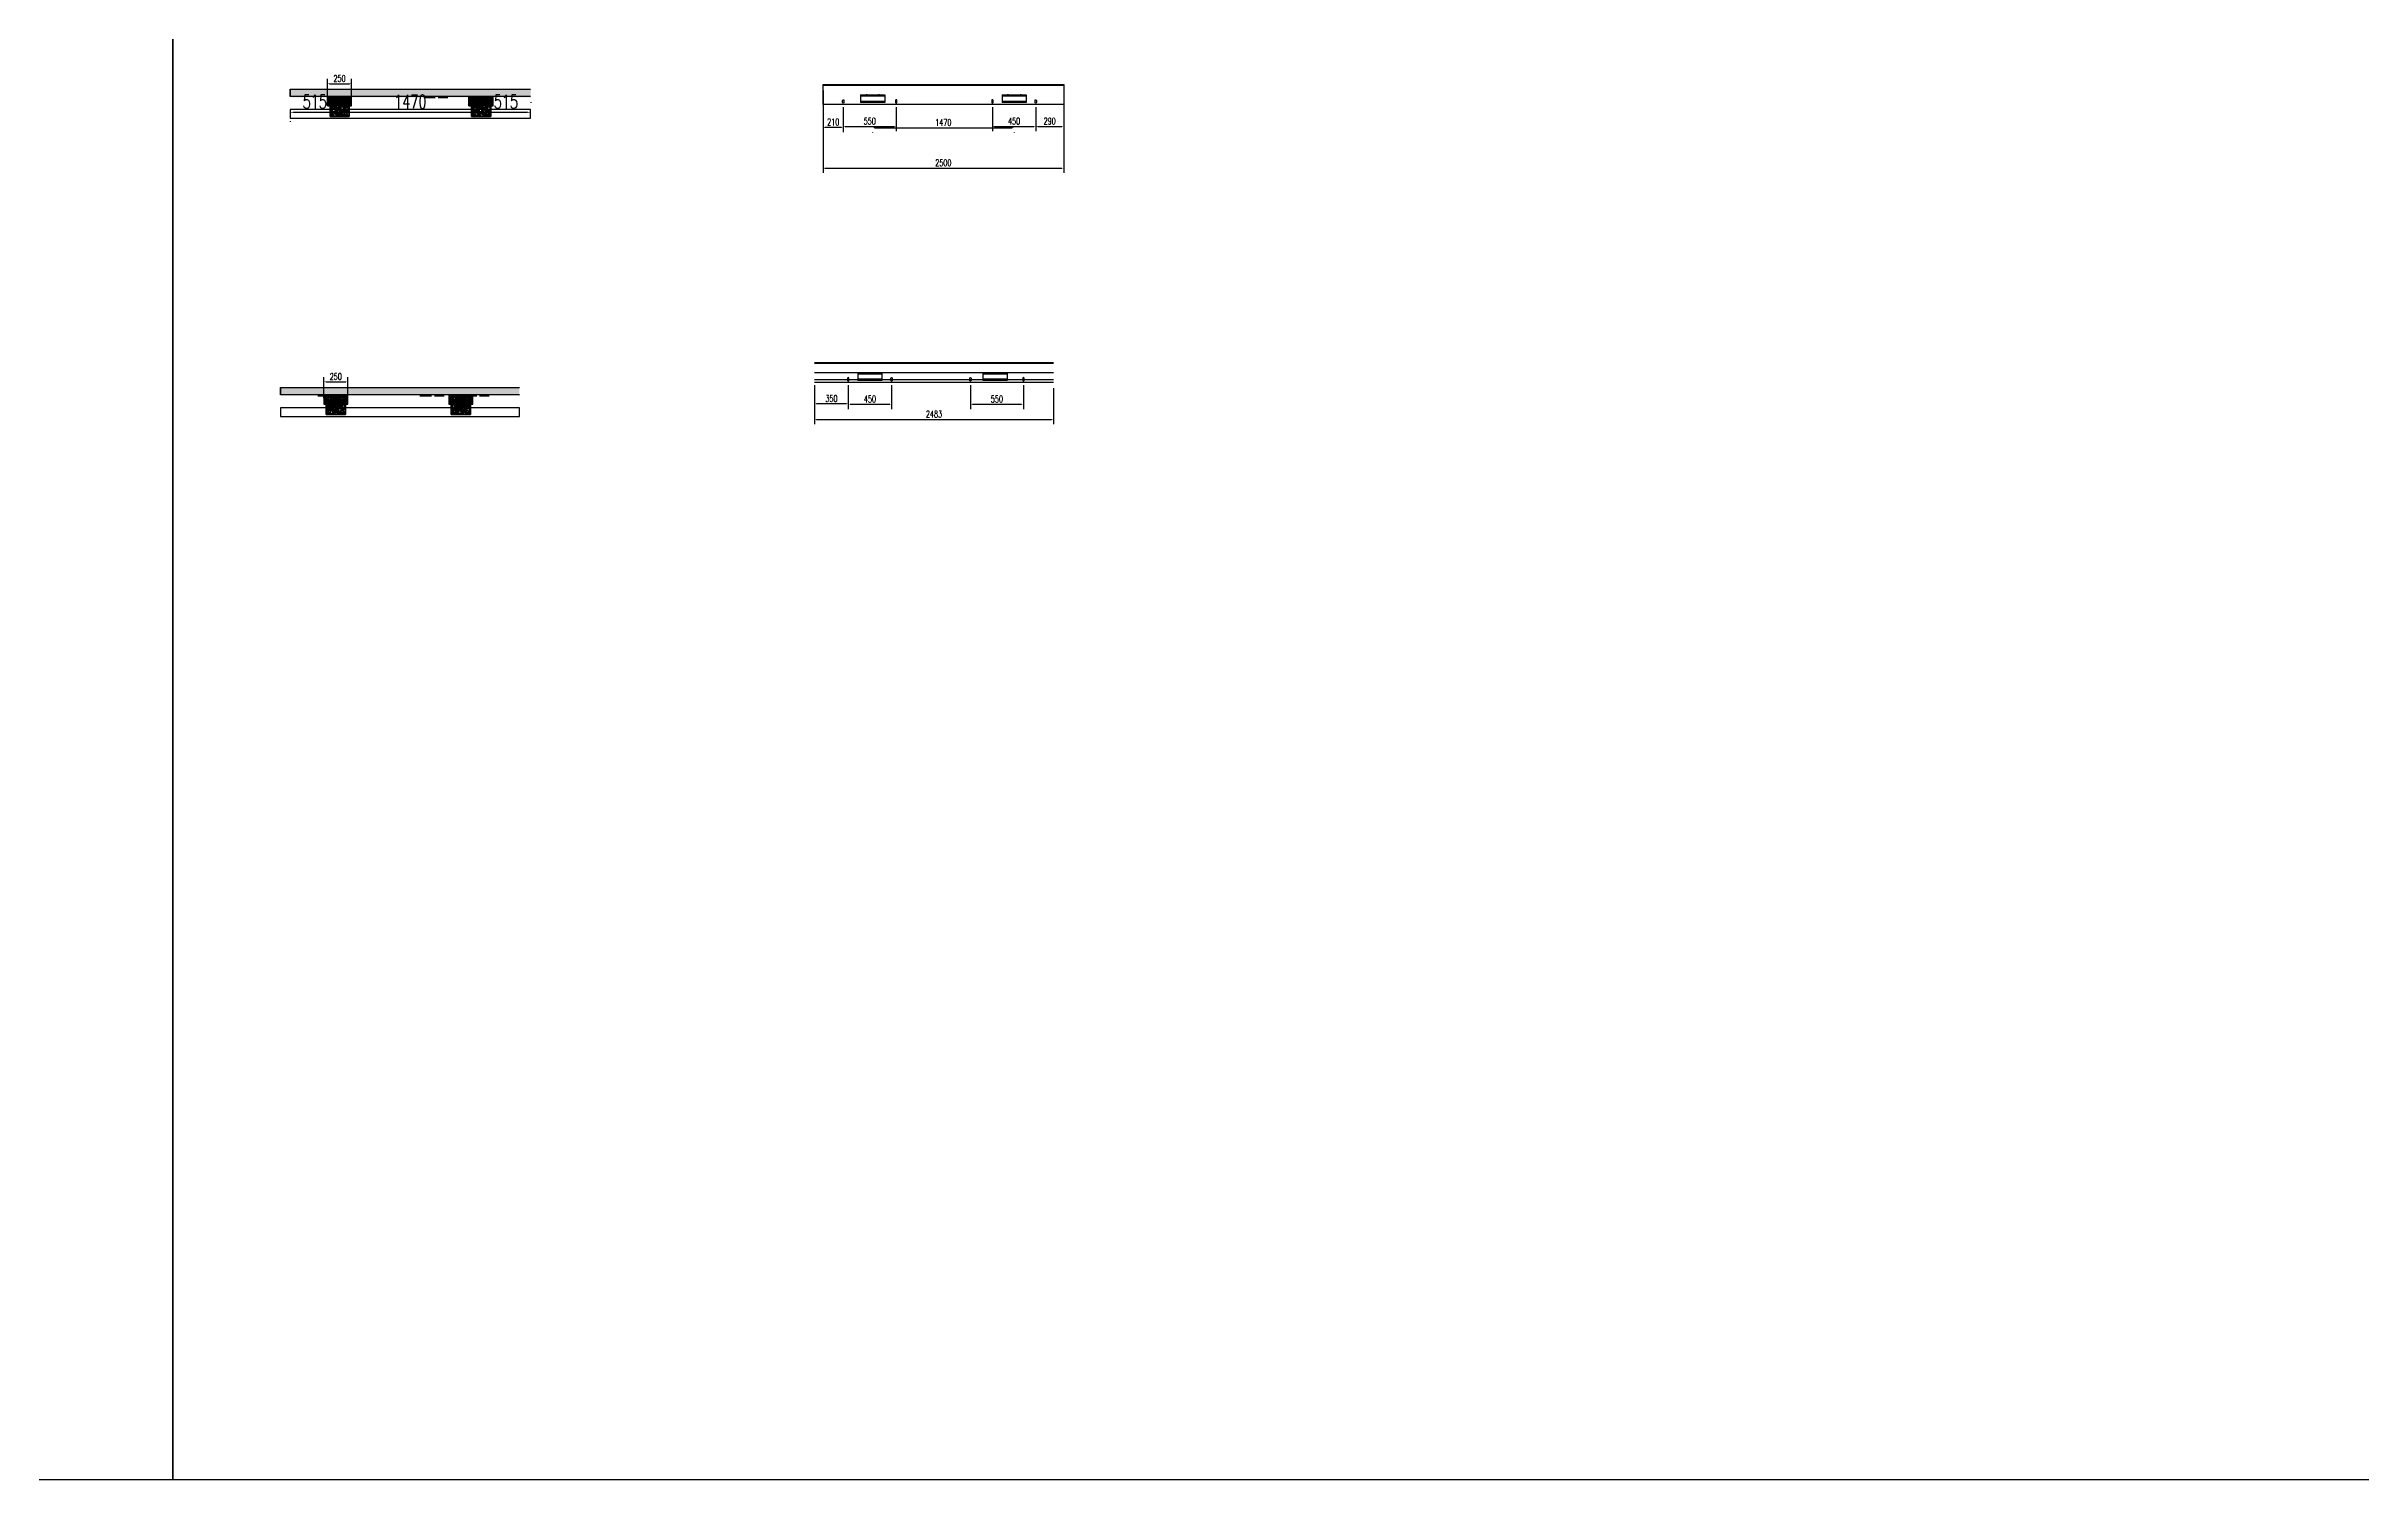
# Model space of a CAD drawing. Extents: x -18540 to 926017, y -610001 to -56924.
# Drawn here: x 66623 to 90681, y -610001 to -595104 of the extents above; entities that cross this region are included whole.
import ezdxf

# ---------------------------------------------------------------- set-up
doc = ezdxf.new("R2010")
doc.units = 0
doc.header["$LTSCALE"] = 10
doc.header["$MEASUREMENT"] = 0
doc.linetypes.add('ACAD_ISO02W100', pattern=[15, 12, -3])
for name, color, linetype in [('BJ02', 2, 'Continuous'), ('L-构造线', 6, 'Continuous'), ('柱子底座', 2, 'Continuous')]:
    doc.layers.add(name, color=color, linetype=linetype)
doc.styles.add('STANDARD_T3', font='simplex.shx', dxfattribs={"width": 0.7, "bigfont": 'gbcbig.shx'})
doc.dimstyles.new('W&&20', dxfattribs={"dimtxt": 70, "dimasz": 20, "dimexe": 50, "dimexo": 60, "dimgap": 20, "dimtad": 1, "dimdec": 0, "dimzin": 0, "dimdsep": 46, "dimtxsty": 'STANDARD_T3', "dimcen": 0.09, "dimclrd": 1, "dimclre": 1, "dimclrt": 7, "dimazin": 2, "dimtfac": 1, "dimtdec": 0, "dimtix": 1, "dimtmove": 2, "dimatfit": 3, "dimfxl": 100, "dimtolj": 1, "dimtzin": 0, "dimarcsym": 0})
doc.dimstyles.new('W&&40', dxfattribs={"dimtxt": 140, "dimasz": 40, "dimexe": 100, "dimexo": 120, "dimgap": 40, "dimtad": 1, "dimdec": 0, "dimzin": 0, "dimdsep": 46, "dimtxsty": 'STANDARD_T3', "dimcen": 0.09, "dimclrd": 1, "dimclre": 1, "dimclrt": 7, "dimazin": 2, "dimtfac": 1, "dimtdec": 0, "dimtix": 1, "dimtmove": 2, "dimatfit": 3, "dimfxl": 100, "dimtolj": 1, "dimtzin": 0, "dimarcsym": 0})

# ---------------------------------------------------------------- blocks, each defined once
blk = doc.blocks.new('01')
h = blk.add_hatch()
h.set_pattern_fill('HOUND', color=77, scale=5)
h.set_pattern_definition([(0, (0, 0), (31.75, 7.9375), [127, -63.5]), (90, (0, 0), (-7.9375, -31.75), [127, -63.5])])
h.paths.add_polyline_path([(50227, 12928), (50227, 12728), (50427, 12728), (50427, 12928)])
h.paths.add_polyline_path([(50382, 12893, -1), (50402, 12893, -1)], flags=16)
h.paths.add_polyline_path([(50252, 12893, -1), (50272, 12893, -1)], flags=16)
h.paths.add_polyline_path([(50402, 12763, -1), (50382, 12763, -1)], flags=16)
h.paths.add_polyline_path([(50272, 12763, -1), (50252, 12763, -1)], flags=16)
at = {"color": 251}
blk.add_lwpolyline([(50227, 12928), (50427, 12928), (50427, 12728), (50227, 12728)], close=True, dxfattribs=at)
at = {"color": 6}
for centre in [(50262, 12893), (50262, 12763), (50392, 12893), (50392, 12763)]:
    blk.add_circle(centre, 10, dxfattribs=at)
blk = doc.blocks.new('橡胶块')
h = blk.add_hatch(color=6)
h.dxf.hatch_style = 1
h.paths.add_polyline_path([(100, 126), (10, 126), (10, -124), (100, -124)])
h.paths.add_polyline_path([(55, 66, -1), (75, 66, -1)], flags=16)
h.paths.add_polyline_path([(75, -64, -1), (55, -64, -1)], flags=16)
at = {"color": 2}
for points in [[(100, 126), (10, 126), (10, -124), (100, -124)], [(10, 106), (100, 106), (100, -104), (10, -104)]]:
    blk.add_lwpolyline(points, close=True, dxfattribs=at)
for points in [[(55, 66, -1), (75, 66, -1)], [(75, -64, -1), (55, -64, -1)]]:
    blk.add_lwpolyline(points, format="xyb", close=True, dxfattribs=at)
for centre in [(65, 66), (65, -64)]:
    blk.add_circle(centre, 10, dxfattribs=at)
at = {"layer": '柱子底座', "color": 2}
blk.add_lwpolyline([(-95, -100), (95, -100, 0.414214), (100, -95), (100, 95, 0.414214), (95, 100), (-95, 100, 0.414214), (-100, 95), (-100, -95, 0.414214)], format="xyb", close=True, dxfattribs=at)
at = {"color": 4, "rotation": 180}
blk.add_blockref('01', (50327, 12828), dxfattribs=at)
blk = doc.blocks.new('*D1264')
at = {"color": 1, "lineweight": -2, "transparency": 16777216}
for p, q in [((69545, -595664), (69545, -595443)), ((69565, -595493), (69775, -595493)), ((69795, -595664), (69795, -595443))]:
    blk.add_line(p, q, dxfattribs=at)
at = {"color": 1, "transparency": 16777216}
for points in [[(69565, -595489), (69565, -595496), (69545, -595493)], [(69775, -595489), (69775, -595496), (69795, -595493)]]:
    blk.add_solid(points, dxfattribs=at)
at = {"layer": 'Defpoints', "color": 0, "transparency": 16777216}
for p in [(69795, -595493), (69545, -595724), (69795, -595724)]:
    blk.add_point(p, dxfattribs=at)
at = {"color": 7, "transparency": 16777216, "insert": (69670, -595438), "char_height": 70, "attachment_point": 5, "style": 'STANDARD_T3'}
blk.add_mtext('\\A1;250', dxfattribs=at)
blk = doc.blocks.new('*D1269')
at = {"layer": 'Defpoints', "color": 0, "transparency": 16777216}
for p in [(69156, -595761), (69671, -595790), (69671, -595834)]:
    blk.add_point(p, dxfattribs=at)
at = {"layer": 'L-构造线', "color": 1, "lineweight": -2, "transparency": 16777216}
for p, q in [((69156, -595881), (69156, -595890)), ((69196, -595790), (69631, -595790)), ((69671, -595714), (69671, -595690))]:
    blk.add_line(p, q, dxfattribs=at)
at = {"layer": 'L-构造线', "color": 1, "transparency": 16777216}
for points in [[(69196, -595783), (69196, -595796), (69156, -595790)], [(69631, -595783), (69631, -595796), (69671, -595790)]]:
    blk.add_solid(points, dxfattribs=at)
at = {"layer": 'L-构造线', "color": 7, "transparency": 16777216, "insert": (69413, -595680), "char_height": 140, "attachment_point": 5, "style": 'STANDARD_T3'}
blk.add_mtext('\\A1;515', dxfattribs=at)
blk = doc.blocks.new('*D1270')
at = {"layer": 'Defpoints', "color": 0, "transparency": 16777216}
for p in [(69671, -595834), (71141, -595790), (71141, -595834)]:
    blk.add_point(p, dxfattribs=at)
at = {"layer": 'L-构造线', "color": 1, "lineweight": -2, "transparency": 16777216}
for p, q in [((69671, -595714), (69671, -595690)), ((69711, -595790), (71101, -595790)), ((71141, -595714), (71141, -595690))]:
    blk.add_line(p, q, dxfattribs=at)
at = {"layer": 'L-构造线', "color": 1, "transparency": 16777216}
for points in [[(69711, -595783), (69711, -595796), (69671, -595790)], [(71101, -595783), (71101, -595796), (71141, -595790)]]:
    blk.add_solid(points, dxfattribs=at)
at = {"layer": 'L-构造线', "color": 7, "transparency": 16777216, "insert": (70406, -595680), "char_height": 140, "attachment_point": 5, "style": 'STANDARD_T3'}
blk.add_mtext('\\A1;1470', dxfattribs=at)
blk = doc.blocks.new('*D1271')
at = {"layer": 'Defpoints', "color": 0, "transparency": 16777216}
for p in [(71141, -595834), (71656, -595790), (71656, -595806)]:
    blk.add_point(p, dxfattribs=at)
at = {"layer": 'L-构造线', "color": 1, "lineweight": -2, "transparency": 16777216}
for p, q in [((71141, -595714), (71141, -595690)), ((71181, -595790), (71616, -595790)), ((71656, -595686), (71656, -595690))]:
    blk.add_line(p, q, dxfattribs=at)
at = {"layer": 'L-构造线', "color": 1, "transparency": 16777216}
for points in [[(71181, -595783), (71181, -595796), (71141, -595790)], [(71616, -595783), (71616, -595796), (71656, -595790)]]:
    blk.add_solid(points, dxfattribs=at)
at = {"layer": 'L-构造线', "color": 7, "transparency": 16777216, "insert": (71398, -595680), "char_height": 140, "attachment_point": 5, "style": 'STANDARD_T3'}
blk.add_mtext('\\A1;515', dxfattribs=at)
blk = doc.blocks.new('*D1272')
at = {"color": 1, "lineweight": -2, "transparency": 16777216}
for p, q in [((74904, -595737), (74904, -595986)), ((75454, -595737), (75454, -595986)), ((74924, -595936), (75434, -595936))]:
    blk.add_line(p, q, dxfattribs=at)
at = {"color": 1, "transparency": 16777216}
for points in [[(74924, -595932), (74924, -595939), (74904, -595936)], [(75434, -595932), (75434, -595939), (75454, -595936)]]:
    blk.add_solid(points, dxfattribs=at)
at = {"layer": 'Defpoints', "color": 0, "transparency": 16777216}
for p in [(74904, -595677), (75454, -595677), (75454, -595936)]:
    blk.add_point(p, dxfattribs=at)
at = {"color": 7, "transparency": 16777216, "insert": (75179, -595881), "char_height": 70, "attachment_point": 5, "style": 'STANDARD_T3'}
blk.add_mtext('\\A1;550', dxfattribs=at)
blk = doc.blocks.new('*D1273')
at = {"color": 1, "lineweight": -2, "transparency": 16777216}
for p, q in [((76454, -595737), (76454, -595986)), ((76904, -595737), (76904, -595986)), ((76474, -595936), (76884, -595936))]:
    blk.add_line(p, q, dxfattribs=at)
at = {"color": 1, "transparency": 16777216}
for points in [[(76474, -595932), (76474, -595939), (76454, -595936)], [(76884, -595932), (76884, -595939), (76904, -595936)]]:
    blk.add_solid(points, dxfattribs=at)
at = {"layer": 'Defpoints', "color": 0, "transparency": 16777216}
for p in [(76454, -595677), (76904, -595677), (76904, -595936)]:
    blk.add_point(p, dxfattribs=at)
at = {"color": 7, "transparency": 16777216, "insert": (76679, -595881), "char_height": 70, "attachment_point": 5, "style": 'STANDARD_T3'}
blk.add_mtext('\\A1;450', dxfattribs=at)
blk = doc.blocks.new('*D1274')
at = {"color": 1, "lineweight": -2, "transparency": 16777216}
for p, q in [((76904, -595737), (76904, -595986)), ((77194, -595770), (77194, -595986)), ((76924, -595936), (77174, -595936))]:
    blk.add_line(p, q, dxfattribs=at)
at = {"color": 1, "transparency": 16777216}
for points in [[(76924, -595932), (76924, -595939), (76904, -595936)], [(77174, -595932), (77174, -595939), (77194, -595936)]]:
    blk.add_solid(points, dxfattribs=at)
at = {"layer": 'Defpoints', "color": 0, "transparency": 16777216}
for p in [(76904, -595677), (77194, -595710), (77194, -595936)]:
    blk.add_point(p, dxfattribs=at)
at = {"color": 7, "transparency": 16777216, "insert": (77049, -595881), "char_height": 70, "attachment_point": 5, "style": 'STANDARD_T3'}
blk.add_mtext('\\A1;290', dxfattribs=at)
blk = doc.blocks.new('*D1275')
at = {"color": 1, "lineweight": -2, "transparency": 16777216}
for p, q in [((74694, -595770), (74694, -595996)), ((74904, -595770), (74904, -595996)), ((74714, -595946), (74884, -595946))]:
    blk.add_line(p, q, dxfattribs=at)
at = {"color": 1, "transparency": 16777216}
for points in [[(74714, -595942), (74714, -595949), (74694, -595946)], [(74884, -595942), (74884, -595949), (74904, -595946)]]:
    blk.add_solid(points, dxfattribs=at)
at = {"layer": 'Defpoints', "color": 0, "transparency": 16777216}
for p in [(74694, -595710), (74904, -595710), (74904, -595946)]:
    blk.add_point(p, dxfattribs=at)
at = {"color": 7, "transparency": 16777216, "insert": (74799, -595891), "char_height": 70, "attachment_point": 5, "style": 'STANDARD_T3'}
blk.add_mtext('\\A1;210', dxfattribs=at)
blk = doc.blocks.new('*D1276')
at = {"color": 1, "lineweight": -2, "transparency": 16777216}
for p, q in [((75209, -595996), (75209, -596000)), ((75229, -595950), (76659, -595950)), ((76679, -595996), (76679, -596000))]:
    blk.add_line(p, q, dxfattribs=at)
at = {"color": 1, "transparency": 16777216}
for points in [[(75229, -595947), (75229, -595954), (75209, -595950)], [(76659, -595947), (76659, -595954), (76679, -595950)]]:
    blk.add_solid(points, dxfattribs=at)
at = {"layer": 'Defpoints', "color": 0, "transparency": 16777216}
for p in [(75209, -595936), (76679, -595936), (76679, -595950)]:
    blk.add_point(p, dxfattribs=at)
at = {"color": 7, "transparency": 16777216, "insert": (75944, -595895), "char_height": 70, "attachment_point": 5, "style": 'STANDARD_T3'}
blk.add_mtext('\\A1;1470', dxfattribs=at)
blk = doc.blocks.new('*D1277')
at = {"color": 1, "lineweight": -2, "transparency": 16777216}
for p, q in [((69506, -598762), (69506, -598541)), ((69756, -598762), (69756, -598541)), ((69526, -598591), (69736, -598591))]:
    blk.add_line(p, q, dxfattribs=at)
at = {"color": 1, "transparency": 16777216}
for points in [[(69526, -598588), (69526, -598594), (69506, -598591)], [(69736, -598588), (69736, -598594), (69756, -598591)]]:
    blk.add_solid(points, dxfattribs=at)
at = {"layer": 'Defpoints', "color": 0, "transparency": 16777216}
for p in [(69756, -598591), (69506, -598822), (69756, -598822)]:
    blk.add_point(p, dxfattribs=at)
at = {"color": 7, "transparency": 16777216, "insert": (69631, -598536), "char_height": 70, "attachment_point": 5, "style": 'STANDARD_T3'}
blk.add_mtext('\\A1;250', dxfattribs=at)
blk = doc.blocks.new('*D1278')
at = {"color": 1, "lineweight": -2, "transparency": 16777216}
for p, q in [((74956, -598625), (74956, -598874)), ((75406, -598625), (75406, -598874)), ((74976, -598824), (75386, -598824))]:
    blk.add_line(p, q, dxfattribs=at)
at = {"color": 1, "transparency": 16777216}
for points in [[(74976, -598821), (74976, -598827), (74956, -598824)], [(75386, -598821), (75386, -598827), (75406, -598824)]]:
    blk.add_solid(points, dxfattribs=at)
at = {"layer": 'Defpoints', "color": 0, "transparency": 16777216}
for p in [(74956, -598565), (75406, -598565), (75406, -598824)]:
    blk.add_point(p, dxfattribs=at)
at = {"color": 7, "transparency": 16777216, "insert": (75181, -598769), "char_height": 70, "attachment_point": 5, "style": 'STANDARD_T3'}
blk.add_mtext('\\A1;450', dxfattribs=at)
blk = doc.blocks.new('*D1279')
at = {"color": 1, "lineweight": -2, "transparency": 16777216}
for p, q in [((76225, -598625), (76225, -598874)), ((76775, -598625), (76775, -598874)), ((76245, -598824), (76755, -598824))]:
    blk.add_line(p, q, dxfattribs=at)
at = {"color": 1, "transparency": 16777216}
for points in [[(76245, -598821), (76245, -598827), (76225, -598824)], [(76755, -598821), (76755, -598827), (76775, -598824)]]:
    blk.add_solid(points, dxfattribs=at)
at = {"layer": 'Defpoints', "color": 0, "transparency": 16777216}
for p in [(76225, -598565), (76775, -598565), (76775, -598824)]:
    blk.add_point(p, dxfattribs=at)
at = {"color": 7, "transparency": 16777216, "insert": (76500, -598769), "char_height": 70, "attachment_point": 5, "style": 'STANDARD_T3'}
blk.add_mtext('\\A1;550', dxfattribs=at)
blk = doc.blocks.new('*D1280')
at = {"color": 1, "lineweight": -2, "transparency": 16777216}
for p, q in [((74606, -598658), (74606, -599031)), ((77089, -598658), (77089, -599031)), ((74626, -598981), (77069, -598981))]:
    blk.add_line(p, q, dxfattribs=at)
at = {"color": 1, "transparency": 16777216}
for points in [[(74626, -598977), (74626, -598984), (74606, -598981)], [(77069, -598977), (77069, -598984), (77089, -598981)]]:
    blk.add_solid(points, dxfattribs=at)
at = {"layer": 'Defpoints', "color": 0, "transparency": 16777216}
for p in [(74606, -598598), (77089, -598598), (77089, -598981)]:
    blk.add_point(p, dxfattribs=at)
at = {"color": 7, "transparency": 16777216, "insert": (75847, -598926), "char_height": 70, "attachment_point": 5, "style": 'STANDARD_T3'}
blk.add_mtext('\\A1;2483', dxfattribs=at)
blk = doc.blocks.new('*D1281')
at = {"color": 1, "lineweight": -2, "transparency": 16777216}
for p, q in [((74606, -598625), (74606, -598870)), ((74956, -598625), (74956, -598870)), ((74936, -598820), (74626, -598820))]:
    blk.add_line(p, q, dxfattribs=at)
at = {"color": 1, "transparency": 16777216}
for points in [[(74626, -598817), (74626, -598824), (74606, -598820)], [(74936, -598817), (74936, -598824), (74956, -598820)]]:
    blk.add_solid(points, dxfattribs=at)
at = {"layer": 'Defpoints', "color": 0, "transparency": 16777216}
for p in [(74606, -598565), (74956, -598565), (74606, -598820)]:
    blk.add_point(p, dxfattribs=at)
at = {"color": 7, "transparency": 16777216, "insert": (74781, -598765), "char_height": 70, "attachment_point": 5, "style": 'STANDARD_T3'}
blk.add_mtext('\\A1;350', dxfattribs=at)
blk = doc.blocks.new('*D1493')
at = {"color": 1, "lineweight": -2, "transparency": 16777216}
for p, q in [((74694, -595562), (74694, -596420)), ((77194, -595562), (77194, -596420)), ((74714, -596370), (77174, -596370))]:
    blk.add_line(p, q, dxfattribs=at)
at = {"color": 1, "transparency": 16777216}
for points in [[(74714, -596367), (74714, -596374), (74694, -596370)], [(77174, -596367), (77174, -596374), (77194, -596370)]]:
    blk.add_solid(points, dxfattribs=at)
at = {"layer": 'Defpoints', "color": 0, "transparency": 16777216}
for p in [(74694, -595502), (77194, -595502), (77194, -596370)]:
    blk.add_point(p, dxfattribs=at)
at = {"color": 7, "transparency": 16777216, "insert": (75944, -596315), "char_height": 70, "attachment_point": 5, "style": 'STANDARD_T3'}
blk.add_mtext('\\A1;2500', dxfattribs=at)

msp = doc.modelspace()

# ---------------------------------------------------------------- hatches: boundary and pattern name
at = {"layer": 'L-构造线', "true_color": 0x636466}
h = msp.add_hatch(color=251, dxfattribs=at)
h.dxf.hatch_style = 1
h.paths.add_polyline_path([(71655.8, -595626.9), (71655.8, -595556.9), (69155.8, -595553.4), (69155.8, -595623.4)])
h = msp.add_hatch(color=251, dxfattribs=at)
h.dxf.hatch_style = 1
h.paths.add_polyline_path([(71655.8, -595633.9), (71655.8, -595626.9), (69155.8, -595626.9), (69155.8, -595633.9)])
h = msp.add_hatch(color=251, dxfattribs=at)
h.dxf.hatch_style = 1
h.paths.add_polyline_path([(71539.6, -598725.1), (71539.6, -598655.1), (69056.2, -598651.6), (69056.2, -598721.6)])
h = msp.add_hatch(color=251, dxfattribs=at)
h.dxf.hatch_style = 1
h.paths.add_polyline_path([(71539.6, -598732.1), (71539.6, -598725.1), (69056.2, -598725.1), (69056.2, -598732.1)])

# ---------------------------------------------------------------- linework, layer by layer
at = {"color": 251, "linetype": 'ACAD_ISO02W100', "true_color": 0x636466}
for p, q in [((69545.2, -595636.9), (69795.2, -595636.9)), ((70545.2, -595636.9), (70795.2, -595636.9)), ((71015.1, -595636.9), (71265.1, -595636.9)), ((69445.6, -598735.1), (69695.6, -598735.1)), ((70505.9, -598735.1), (70755.9, -598735.1)), ((70975.7, -598735.1), (71225.7, -598735.1))]:
    msp.add_line(p, q, dxfattribs=at)
at = {"lineweight": -3}
for p, q in [((74694, -595509.1), (77194, -595509.1)), ((75135.4, -595607.1), (75135.4, -595618.1)), ((75153.4, -595607.1), (75153.4, -595618.1)), ((75265.4, -595607.1), (75265.4, -595618.1)), ((75283.4, -595607.1), (75283.4, -595618.1)), ((76605.3, -595607.1), (76605.3, -595618.1)), ((76623.3, -595607.1), (76623.3, -595618.1)), ((76735.3, -595607.1), (76735.3, -595618.1)), ((76753.3, -595607.1), (76753.3, -595618.1)), ((75135.4, -595687.1), (75135.4, -595676.1)), ((75153.4, -595687.1), (75153.4, -595676.1)), ((75265.4, -595687.1), (75265.4, -595676.1)), ((75283.4, -595687.1), (75283.4, -595676.1)), ((76605.3, -595687.1), (76605.3, -595676.1)), ((76623.3, -595687.1), (76623.3, -595676.1)), ((76735.3, -595687.1), (76735.3, -595676.1)), ((76753.3, -595687.1), (76753.3, -595676.1)), ((74605.8, -598397.5), (77089.2, -598397.5)), ((75107.5, -598495.5), (75107.5, -598506.5)), ((75125.5, -598495.5), (75125.5, -598506.5)), ((75237.5, -598495.5), (75237.5, -598506.5)), ((75255.5, -598495.5), (75255.5, -598506.5)), ((76406.6, -598495.5), (76406.6, -598506.5)), ((76424.6, -598495.5), (76424.6, -598506.5)), ((76536.6, -598495.5), (76536.6, -598506.5)), ((76554.6, -598495.5), (76554.6, -598506.5)), ((75107.5, -598575.5), (75107.5, -598564.5)), ((75125.5, -598575.5), (75125.5, -598564.5)), ((75237.5, -598575.5), (75237.5, -598564.5)), ((75255.5, -598575.5), (75255.5, -598564.5)), ((76225.5, -598575.5), (76225.5, -598564.5)), ((76424.6, -598575.5), (76424.6, -598564.5)), ((76536.6, -598575.5), (76536.6, -598564.5)), ((76554.6, -598575.5), (76554.6, -598564.5))]:
    msp.add_line(p, q, dxfattribs=at)
at = {"color": 1, "lineweight": -3}
for p, q in [((75084.1, -595607.1), (75334.1, -595607.1)), ((75084.1, -595607.1), (75084.1, -595687.1)), ((75084.1, -595618.1), (75334.1, -595618.1)), ((75334.1, -595607.1), (75334.1, -595687.1)), ((76553.9, -595607.1), (76803.9, -595607.1)), ((76553.9, -595607.1), (76553.9, -595687.1)), ((76553.9, -595618.1), (76803.9, -595618.1)), ((76803.9, -595607.1), (76803.9, -595687.1)), ((75334.1, -595676.1), (75084.1, -595676.1)), ((75334.1, -595687.1), (75084.1, -595687.1)), ((76803.9, -595676.1), (76553.9, -595676.1)), ((76803.9, -595687.1), (76553.9, -595687.1)), ((75056.1, -598495.5), (75306.1, -598495.5)), ((75056.1, -598495.5), (75056.1, -598575.5)), ((75056.1, -598506.5), (75306.1, -598506.5)), ((75306.1, -598495.5), (75306.1, -598575.5)), ((76355.2, -598495.5), (76605.2, -598495.5)), ((76355.2, -598495.5), (76355.2, -598575.5)), ((76355.2, -598506.5), (76605.2, -598506.5)), ((76605.2, -598495.5), (76605.2, -598575.5)), ((75306.1, -598564.5), (75056.1, -598564.5)), ((75306.1, -598575.5), (75056.1, -598575.5)), ((76605.2, -598564.5), (76355.2, -598564.5)), ((76605.2, -598575.5), (76355.2, -598575.5))]:
    msp.add_line(p, q, dxfattribs=at)
at = {"color": 3, "lineweight": -3}
for p, q in [((75144.4, -595601.1), (75144.4, -595621.1)), ((75274.4, -595601.1), (75274.4, -595621.1)), ((76614.3, -595601.1), (76614.3, -595621.1)), ((76744.3, -595601.1), (76744.3, -595621.1)), ((75144.4, -595693.1), (75144.4, -595673.1)), ((75274.4, -595693.1), (75274.4, -595673.1)), ((76614.3, -595693.1), (76614.3, -595673.1)), ((76744.3, -595693.1), (76744.3, -595673.1)), ((75116.5, -598489.5), (75116.5, -598509.5)), ((75246.5, -598489.5), (75246.5, -598509.5)), ((76415.6, -598489.5), (76415.6, -598509.5)), ((76545.6, -598489.5), (76545.6, -598509.5)), ((75116.5, -598581.5), (75116.5, -598561.5)), ((75246.5, -598581.5), (75246.5, -598561.5)), ((76415.6, -598581.5), (76415.6, -598561.5)), ((76545.6, -598581.5), (76545.6, -598561.5))]:
    msp.add_line(p, q, dxfattribs=at)
at = {"color": 8, "lineweight": -3}
for p, q in [((74605.8, -598495.5), (77089.2, -598495.5)), ((74605.8, -598565), (77089.2, -598565))]:
    msp.add_line(p, q, dxfattribs=at)
for points in [[(71655.8, -595626.9), (69155.8, -595626.9), (69155.8, -595549.9), (71655.8, -595549.9)], [(74694, -595502.1), (77194, -595502.1)], [(77194, -595710.1), (74694, -595710.1)], [(74605.8, -598390.5), (77089.2, -598390.5)], [(71539.6, -598725.1), (69056.2, -598725.1), (69056.2, -598648.1), (71539.6, -598648.1)], [(77089.2, -598598.5), (74605.8, -598598.5)]]:
    msp.add_lwpolyline(points)
at = {"color": 1, "lineweight": -3}
for points in [[(69795.2, -595723.9), (69545.2, -595723.9), (69545.2, -595633.9), (69795.2, -595633.9)], [(71265.1, -595723.9), (71015.1, -595723.9), (71015.1, -595633.9), (71265.1, -595633.9)]]:
    msp.add_lwpolyline(points, dxfattribs=at)
for points in [[(69795.3, -595723.9), (69795.3, -595633.9), (69545.3, -595633.9), (69545.3, -595723.9)], [(71265.1, -595723.9), (71265.1, -595633.9), (71015.1, -595633.9), (71015.1, -595723.9)]]:
    msp.add_lwpolyline(points, close=True, dxfattribs=at)
at = {"lineweight": -3}
msp.add_lwpolyline([(74694, -595502.1), (77194, -595502.1), (77194, -595710.1), (74694, -595710.1)], close=True, dxfattribs=at)
for points in [[(74910.9, -595687.1, -1), (74896.9, -595687.1), (74896.9, -595666.1, -1), (74910.9, -595666.1)], [(75446.9, -595687.1, 1), (75460.9, -595687.1), (75460.9, -595666.1, 1), (75446.9, -595666.1)], [(76446.9, -595687.1, 1), (76460.9, -595687.1), (76460.9, -595666.1, 1), (76446.9, -595666.1)], [(76910.9, -595687.1, -1), (76896.9, -595687.1), (76896.9, -595666.1, -1), (76910.9, -595666.1)], [(74949.1, -598575.5, 1), (74963.1, -598575.5), (74963.1, -598554.5, 1), (74949.1, -598554.5)], [(75413.1, -598575.5, -1), (75399.1, -598575.5), (75399.1, -598554.5, -1), (75413.1, -598554.5)], [(76232, -598575.5, -1), (76218, -598575.5), (76218, -598554.5, -1), (76232, -598554.5)], [(76768, -598575.5, 1), (76782, -598575.5), (76782, -598554.5, 1), (76768, -598554.5)]]:
    msp.add_lwpolyline(points, format="xyb", close=True, dxfattribs=at)
at = {"layer": 'BJ02'}
msp.add_lwpolyline([(24698.5, -490906.1), (67937.1, -490906.1), (67937.1, -610000.5), (24698.5, -610000.5)], close=True, dxfattribs=at)
at = {"layer": 'L-构造线', "color": 1}
msp.add_lwpolyline([(67937.1, -581777.6), (111175.6, -581777.6), (111175.6, -610000.5), (67937.1, -610000.5)], close=True, dxfattribs=at)
at = {"layer": 'L-构造线', "color": 251, "true_color": 0x636466}
for points in [[(71655.8, -595556.9), (69155.8, -595553.4), (69155.8, -595623.4), (71655.8, -595626.9)], [(71539.6, -598655), (69056.2, -598651.6), (69056.2, -598721.6), (71539.6, -598725)]]:
    msp.add_lwpolyline(points, dxfattribs=at)
at = {"layer": 'L-构造线', "color": 6}
for points in [[(71655.8, -595761.3), (69155.8, -595761.3), (69155.8, -595851.3), (71655.8, -595851.3)], [(71539.6, -598859.5), (69056.2, -598859.5), (69056.2, -598949.5), (71539.6, -598949.5)]]:
    msp.add_lwpolyline(points, close=True, dxfattribs=at)

# ---------------------------------------------------------------- block references
at = {"rotation": 89.99999999999999}
for p in [(69670.9, -595733.9), (71140.7, -595733.9), (69631.5, -598832.1), (70930.6, -598832.1)]:
    msp.add_blockref('橡胶块', p, dxfattribs=at)

# ---------------------------------------------------------------- dimensions: what is measured, and where the dimension line sits
for base, p1, p2, picture, middle in [((69795.3, -595492.8), (69545.3, -595723.9), (69795.3, -595723.9), '*D1264', (69670.3, -595437.8)), ((74903.5324, -595945.6287), (74693.9785, -595710.0937), (74903.5324, -595710.0937), '*D1275', (74798.7554, -595890.6287)), ((75454, -595935.6), (74904.1, -595676.7), (75454, -595676.7), '*D1272', (75179, -595880.6)), ((76678.9, -595950.3), (75209.1, -595935.6), (76678.9, -595935.6), '*D1276', (75944, -595895.3)), ((76903.9, -595935.6), (76453.9, -595676.6), (76903.9, -595676.6), '*D1273', (76678.9, -595880.6)), ((77194, -595935.6), (76903.9, -595676.6), (77194, -595710.1), '*D1274', (77048.9, -595880.6)), ((69755.9, -598591), (69505.9, -598822.1), (69755.9, -598822.1), '*D1277', (69630.9, -598536)), ((74605.8, -598820.3), (74956.1, -598565), (74605.8, -598565), '*D1281', (74780.9, -598765.3)), ((77089.2, -598980.8), (74605.8, -598598.5), (77089.2, -598598.5), '*D1280', (75847.5, -598925.8)), ((75406.1, -598824), (74956.3, -598565.1), (75406.1, -598565), '*D1278', (75181.2, -598769)), ((76775.2, -598824), (76225, -598565), (76775.2, -598565.1), '*D1279', (76500.1, -598769))]:
    dim = msp.add_linear_dim(base=base, p1=p1, p2=p2, dimstyle='W&&20')
    dim.commit()
    dim.dimension.update_dxf_attribs({"geometry": picture, "text_midpoint": middle})
dim = msp.add_aligned_dim(p1=(74694, -595502.1), p2=(77194, -595502.1), distance=-868.3, dimstyle='W&&20')
dim.commit()
dim.dimension.update_dxf_attribs({"geometry": '*D1493', "text_midpoint": (75944, -596315.4)})
at = {"layer": 'L-构造线', "color": 1}
for base, p1, p2, picture, middle in [((69670.9, -595789.5), (69155.8, -595761.3), (69670.9, -595833.9), '*D1269', (69413.4, -595679.5)), ((71140.7, -595789.5), (69670.9, -595833.9), (71140.7, -595833.9), '*D1270', (70405.8, -595679.5)), ((71655.8, -595789.5), (71140.7, -595833.9), (71655.8, -595806.3), '*D1271', (71398.3, -595679.5))]:
    dim = msp.add_linear_dim(base=base, p1=p1, p2=p2, dimstyle='W&&40', dxfattribs=at)
    dim.commit()
    dim.dimension.update_dxf_attribs({"geometry": picture, "text_midpoint": middle})

doc.saveas('drawing.dxf')
